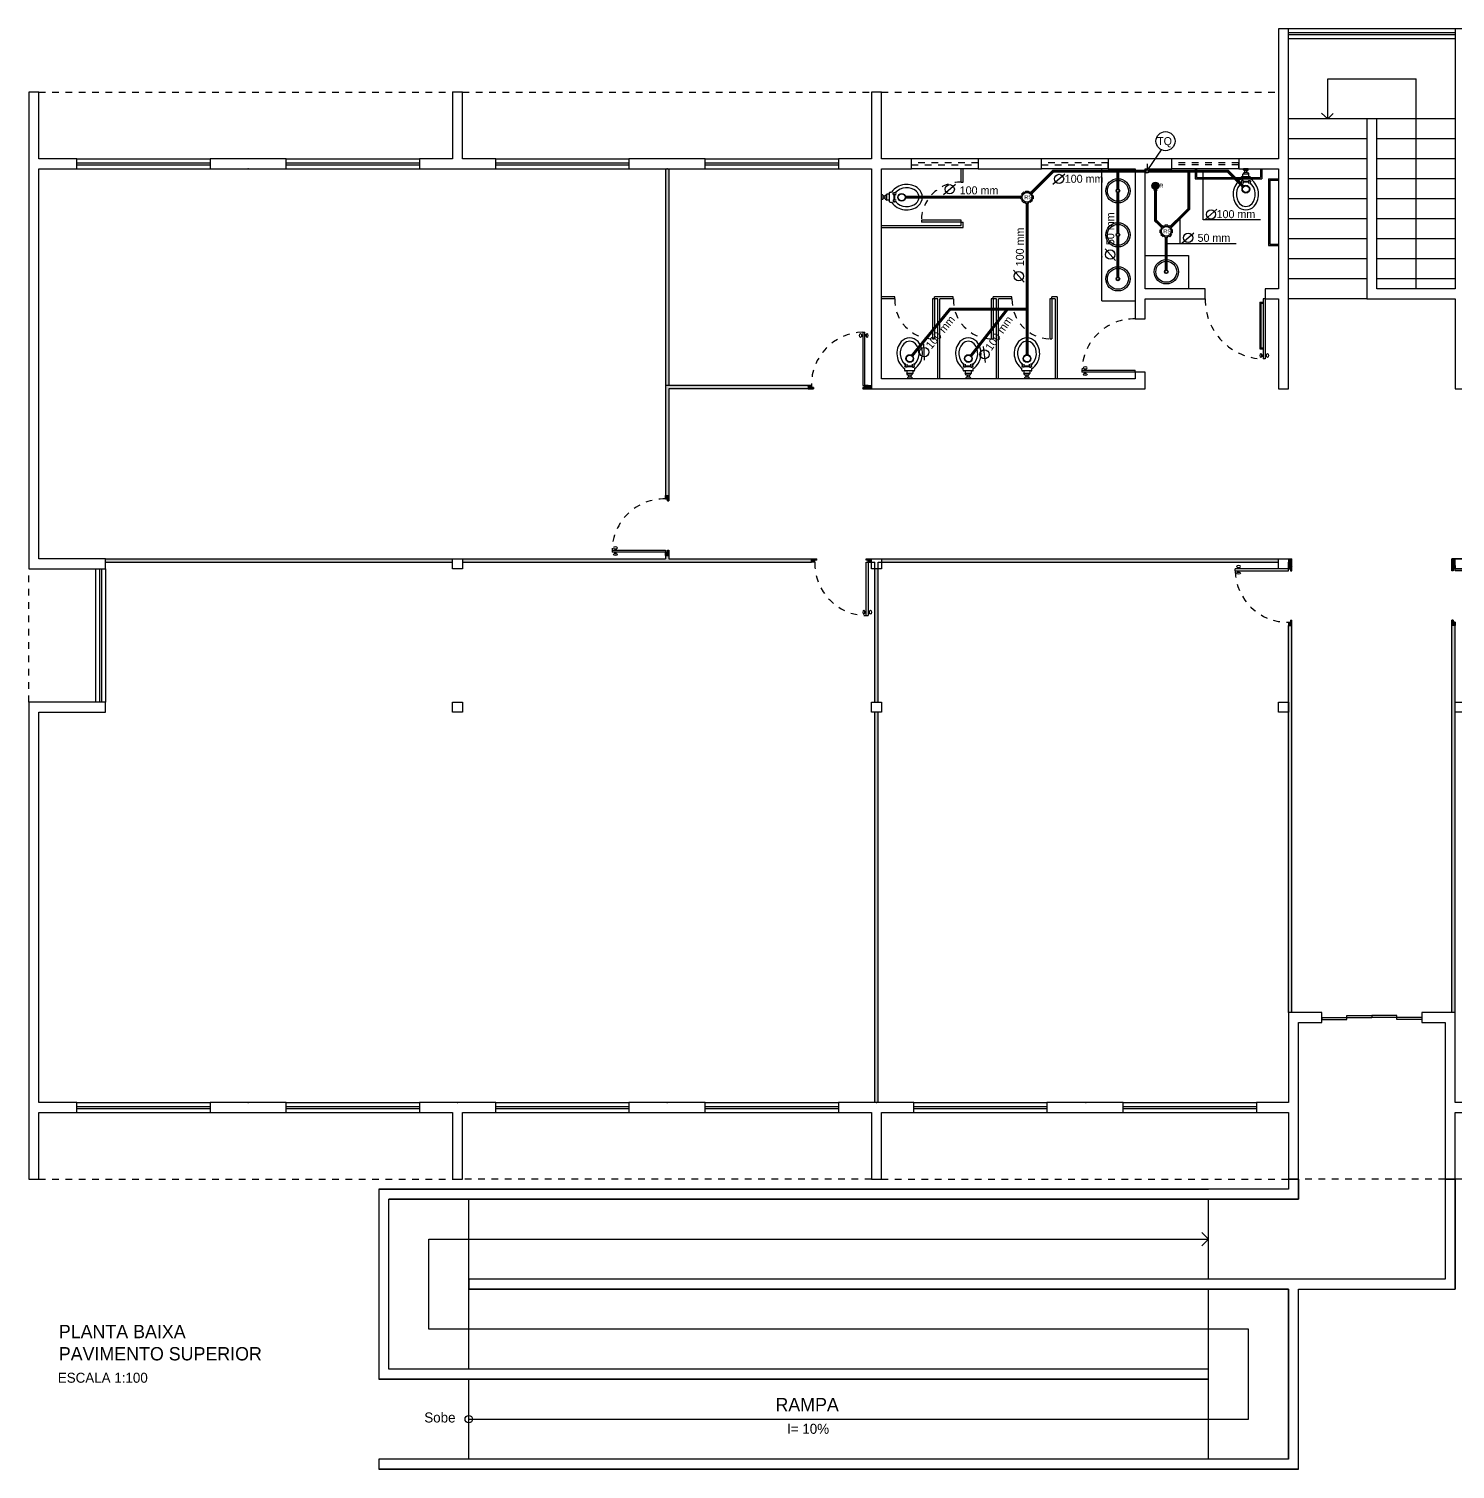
# Model space of a CAD drawing. Header units: millimetres. Extents: x 865.6 to 932.6, y 407.2 to 470.5.
# Drawn here: x 865.61 to 887.01, y 407.2 to 428.8 of the extents above; entities that cross this region are included whole.
import ezdxf

# ---------------------------------------------------------------- set-up
doc = ezdxf.new("R2010")
doc.units = ezdxf.units.MM
doc.linetypes.add('ACAD_ISO03W100', pattern=[30, 12, -18])
doc.layers.get('0').update_dxf_attribs({"color": 5})
for name, color, linetype in [('can01', 1, 'Continuous'), ('can02', 2, 'Continuous'), ('can03', 3, 'Continuous'), ('COTAS-TEXTOS', 1, 'Continuous'), ('ESQUADRIAS', 2, 'Continuous'), ('Fios', 10, 'Continuous'), ('Janela', 2, 'Continuous'), ('Layer1', 204, 'Continuous'), ('pena 01', 1, 'Continuous'), ('pena01', 1, 'Continuous'), ('pena02', 2, 'Continuous'), ('pena03', 3, 'Continuous'), ('pena04', 4, 'Continuous'), ('texto hidro', 1, 'Continuous'), ('TIGRECAD', 1, 'Continuous')]:
    doc.layers.add(name, color=color, linetype=linetype)
doc.styles.get("Standard").update_dxf_attribs({"font": 'ERASLGHT.TTF'})

msp = doc.modelspace()

# ---------------------------------------------------------------- hatches: boundary and pattern name
at = {"layer": 'Layer1'}
for points in [[(877.306, 423.449), (875.165, 423.449), (875.165, 421.799), (875.215, 421.799), (875.215, 423.399), (877.306, 423.399)], [(878.256, 423.449), (878.206, 423.449), (878.206, 423.399), (878.256, 423.399)]]:
    msp.add_hatch(color=254, dxfattribs=at).paths.add_polyline_path(points)
at = {"layer": 'pena02'}
h = msp.add_hatch(dxfattribs=at)
h.set_pattern_fill('LINE', color=0, scale=0.004, angle=45, style=0)
h.set_pattern_definition([(225, (2896.205151, 2364.697597), (0.00898025612, -0.00898025612), [])])
h.paths.add_polyline_path([(877.306, 423.449), (877.306, 423.399), (877.386, 423.399), (877.386, 423.419), (877.356, 423.419), (877.356, 423.449)])
h = msp.add_hatch(dxfattribs=at)
h.set_pattern_fill('LINE', color=0, scale=0.004, angle=45, style=0)
h.set_pattern_definition([(225, (2896.005151, 2364.697597), (0.00898025612, -0.00898025612), [])])
h.paths.add_polyline_path([(878.206, 423.449), (878.206, 423.399), (878.126, 423.399), (878.126, 423.419), (878.156, 423.419), (878.156, 423.449)])
h = msp.add_hatch(dxfattribs=at)
h.set_pattern_fill('LINE', color=0, scale=0.004, angle=135, style=0)
h.set_pattern_definition([(45, (-1066.084484, -1597.100371), (0.00898025612, -0.00898025612), [])])
h.paths.add_polyline_path([(875.165, 421.799), (875.215, 421.799), (875.215, 421.719), (875.195, 421.719), (875.195, 421.749), (875.165, 421.749)])
for points in [[(871.973, 420.799), (871.973, 420.849), (866.765, 420.849), (866.765, 420.799)], [(877.356, 420.799), (877.356, 420.849), (875.215, 420.849), (875.215, 420.899), (875.165, 420.899), (875.165, 420.849), (872.123, 420.849), (872.123, 420.799)], [(884.365, 420.799), (884.365, 420.849), (878.406, 420.849), (878.406, 420.799)], [(884.565, 420.749), (884.565, 420.849), (884.515, 420.849), (884.515, 420.749)], [(887.015, 420.749), (887.015, 420.849), (886.965, 420.849), (886.965, 420.749)], [(878.356, 418.699), (878.356, 420.699), (878.306, 420.699), (878.306, 418.699)], [(884.565, 414.049), (884.565, 419.849), (884.515, 419.849), (884.515, 414.049)], [(887.015, 414.049), (887.015, 419.849), (886.965, 419.849), (886.965, 414.049)], [(878.356, 412.699), (878.356, 418.549), (878.306, 418.549), (878.306, 412.699)]]:
    msp.add_hatch(color=0, dxfattribs=at).paths.add_polyline_path(points)
h = msp.add_hatch(dxfattribs=at)
h.set_pattern_fill('LINE', color=0, scale=0.004, angle=135, style=0)
h.set_pattern_definition([(45, (-1066.084484, -1596.900371), (0.00898025612, -0.00898025612), [])])
h.paths.add_polyline_path([(875.165, 420.899), (875.215, 420.899), (875.215, 420.979), (875.195, 420.979), (875.195, 420.949), (875.165, 420.949)])
h = msp.add_hatch(dxfattribs=at)
h.set_pattern_fill('LINE', color=0, scale=0.004, angle=45, style=0)
h.set_pattern_definition([(135, (2896.255151, -1520.450398), (0.00898025612, 0.00898025612), [])])
h.paths.add_polyline_path([(877.356, 420.799), (877.356, 420.849), (877.436, 420.849), (877.436, 420.829), (877.406, 420.829), (877.406, 420.799)])
h = msp.add_hatch(dxfattribs=at)
h.set_pattern_fill('LINE', color=0, scale=0.004, angle=45, style=0)
h.set_pattern_definition([(135, (2896.055151, -1520.450398), (0.00898025612, 0.00898025612), [])])
h.paths.add_polyline_path([(878.256, 420.799), (878.256, 420.849), (878.176, 420.849), (878.176, 420.829), (878.206, 420.829), (878.206, 420.799)])
h = msp.add_hatch(dxfattribs=at)
h.set_pattern_fill('LINE', color=0, scale=0.004, angle=135, style=0)
h.set_pattern_definition([(315, (-1056.734484, 2438.54757), (0.00898025612, 0.00898025612), [])])
h.paths.add_polyline_path([(884.515, 420.749), (884.565, 420.749), (884.565, 420.669), (884.545, 420.669), (884.545, 420.699), (884.515, 420.699)])
h = msp.add_hatch(dxfattribs=at)
h.set_pattern_fill('LINE', color=0, scale=0.004, angle=135, style=0)
h.set_pattern_definition([(225, (2828.263511, 2438.54757), (-0.00898025612, 0.00898025612), [])])
h.paths.add_polyline_path([(887.015, 420.749), (886.965, 420.749), (886.965, 420.669), (886.985, 420.669), (886.985, 420.699), (887.015, 420.699)])
h = msp.add_hatch(dxfattribs=at)
h.set_pattern_fill('LINE', color=0, scale=0.004, angle=135, style=0)
h.set_pattern_definition([(315, (-1056.734484, 2438.74757), (0.00898025612, 0.00898025612), [])])
h.paths.add_polyline_path([(884.515, 419.849), (884.565, 419.849), (884.565, 419.929), (884.545, 419.929), (884.545, 419.899), (884.515, 419.899)])
h = msp.add_hatch(dxfattribs=at)
h.set_pattern_fill('LINE', color=0, scale=0.004, angle=135, style=0)
h.set_pattern_definition([(225, (2828.263511, 2438.74757), (-0.00898025612, 0.00898025612), [])])
h.paths.add_polyline_path([(887.015, 419.849), (886.965, 419.849), (886.965, 419.929), (886.985, 419.929), (886.985, 419.899), (887.015, 419.899)])
at = {"layer": 'pena04'}
msp.add_hatch(color=0, dxfattribs=at).paths.add_polyline_path([(875.215, 423.449), (875.215, 426.699), (875.165, 426.699), (875.165, 423.449)])
at = {"layer": 'TIGRECAD'}
h = msp.add_hatch(dxfattribs=at)
h.set_pattern_fill('NET3', color=256, scale=0.004, angle=-90, style=0)
h.set_pattern_definition([(270, (1050.020745, 709.506496), (-0.0127, -2e-18), []), (210, (1050.020745, 709.506496), (-0.00635, 0.01099852263), []), (150, (1050.020745, 709.506496), (0.00635, 0.01099852263), [])])
h.paths.add_polyline_path([(882.563, 426.445, 1), (882.474, 426.445, 1)])

# ---------------------------------------------------------------- linework, layer by layer
at = {"color": 0}
msp.add_point((881.715, 425.379), dxfattribs=at)
at = {"layer": 'can01'}
for p, q in [((882.603, 426.986), (882.399, 426.683)), ((882.399, 426.683), (882.399, 426.776)), ((883.231, 425.935), (883.231, 426.665)), ((882.886, 425.576), (882.886, 425.965)), ((883.727, 425.576), (882.688, 425.576))]:
    msp.add_line(p, q, dxfattribs=at)
at = {"layer": 'can01', "const_width": 0.044}
msp.add_lwpolyline([(882.616, 425.828), (882.518, 425.925), (882.518, 426.377)], dxfattribs=at)
at = {"layer": 'can01'}
for centre, radius in [((882.668, 427.114), 0.143), ((882.391, 426.665), 0.0289), ((882.391, 426.665), 0.02)]:
    msp.add_circle(centre, radius, dxfattribs=at)
at = {"layer": 'can02', "color": 0}
for p, q in [((879.856, 426.849), (878.856, 426.849)), ((881.81, 426.849), (880.81, 426.849)), ((883.766, 426.849), (882.763, 426.849)), ((879.856, 426.699), (878.856, 426.699)), ((881.81, 426.699), (880.81, 426.699)), ((883.766, 426.699), (882.763, 426.699)), ((871.615, 410.649), (883.315, 410.649)), ((871.615, 409.299), (871.615, 410.649)), ((883.315, 410.649), (883.215, 410.749)), ((883.315, 410.649), (883.215, 410.549)), ((883.915, 409.299), (871.615, 409.299)), ((883.915, 407.949), (883.915, 409.299)), ((872.215, 407.949), (883.915, 407.949))]:
    msp.add_line(p, q, dxfattribs=at)
for points in [[(884.515, 428.799), (884.365, 428.799), (884.365, 426.849), (883.766, 426.849), (883.766, 426.699), (884.365, 426.699), (884.365, 424.899), (884.165, 424.899), (884.165, 424.749), (884.365, 424.749), (884.365, 423.399), (884.515, 423.399)], [(887.763, 426.849), (887.165, 426.849), (887.165, 428.799), (887.015, 428.799), (887.015, 424.899), (885.84, 424.899), (885.84, 427.449), (885.69, 427.449), (885.69, 424.749), (887.015, 424.749), (887.015, 423.399), (887.165, 423.399), (887.165, 424.749), (887.365, 424.749), (887.365, 424.899), (887.165, 424.899), (887.165, 426.699), (887.763, 426.699)], [(866.765, 420.699), (866.765, 420.849), (865.765, 420.849), (865.765, 426.699), (866.335, 426.699), (866.335, 426.849), (865.765, 426.849), (865.765, 427.849), (865.615, 427.849), (865.615, 420.699)], [(872.619, 426.699), (872.619, 426.849), (872.123, 426.849), (872.123, 427.849), (871.973, 427.849), (871.973, 426.849), (871.477, 426.849), (871.477, 426.699)], [(878.856, 426.849), (878.406, 426.849), (878.406, 427.849), (878.256, 427.849), (878.256, 426.849), (877.76, 426.849), (877.76, 426.699), (878.256, 426.699), (878.256, 423.399), (882.365, 423.399), (882.365, 423.649), (882.215, 423.649), (882.215, 423.549), (878.406, 423.549), (878.406, 426.699), (878.856, 426.699)], [(869.477, 426.699), (869.477, 426.849), (868.335, 426.849), (868.335, 426.699)], [(875.76, 426.699), (875.76, 426.849), (874.619, 426.849), (874.619, 426.699)], [(880.81, 426.849), (879.856, 426.849), (879.856, 426.699), (880.81, 426.699)], [(882.763, 426.849), (881.81, 426.849), (881.81, 426.699), (882.215, 426.699), (882.215, 424.449), (882.365, 424.449), (882.365, 424.749), (883.265, 424.749), (883.265, 424.899), (882.365, 424.899), (882.365, 426.699), (882.763, 426.699)], [(865.765, 411.549), (865.765, 412.549), (866.335, 412.549), (866.335, 412.699), (865.765, 412.699), (865.765, 418.549), (866.765, 418.549), (866.765, 418.699), (865.615, 418.699), (865.615, 411.549)], [(884.665, 411.549), (884.665, 413.899), (885.015, 413.899), (885.015, 414.049), (884.515, 414.049), (884.515, 412.699), (884.031, 412.699), (884.031, 412.549), (884.515, 412.549), (884.515, 411.549)], [(887.498, 412.549), (887.498, 412.699), (887.015, 412.699), (887.015, 414.049), (886.515, 414.049), (886.515, 413.899), (886.865, 413.899), (886.865, 411.549), (887.015, 411.549), (887.015, 412.549)], [(869.477, 412.549), (869.477, 412.699), (868.335, 412.699), (868.335, 412.549)], [(872.123, 411.549), (872.123, 412.549), (872.619, 412.549), (872.619, 412.699), (871.477, 412.699), (871.477, 412.549), (871.973, 412.549), (871.973, 411.549)], [(875.76, 412.549), (875.76, 412.699), (874.619, 412.699), (874.619, 412.549)], [(878.406, 411.549), (878.406, 412.549), (878.89, 412.549), (878.89, 412.699), (877.76, 412.699), (877.76, 412.549), (878.256, 412.549), (878.256, 411.549)], [(882.031, 412.549), (882.031, 412.699), (880.89, 412.699), (880.89, 412.549)], [(883.315, 408.699), (871.015, 408.699), (871.015, 411.249), (884.665, 411.249), (884.665, 411.549), (884.515, 411.549), (884.515, 411.399), (883.315, 411.399), (870.865, 411.399), (870.865, 408.549), (883.315, 408.549)], [(884.665, 409.899), (887.015, 409.899), (887.015, 411.549), (886.865, 411.549), (886.865, 410.049), (872.215, 410.049), (872.215, 409.899), (884.515, 409.899), (884.515, 407.349), (870.865, 407.349), (870.865, 407.199), (884.665, 407.199)]]:
    msp.add_lwpolyline(points, close=True, dxfattribs=at)
msp.add_circle((872.215, 407.949), 0.0562, dxfattribs=at)
at = {"layer": 'can03', "color": 0, "ltscale": 0.2}
for p, q in [((884.665, 411.549), (884.665, 411.249)), ((886.865, 411.549), (886.865, 410.049)), ((887.015, 411.549), (887.015, 409.899)), ((870.865, 411.399), (870.865, 408.549)), ((870.865, 411.399), (883.315, 411.399)), ((884.665, 411.249), (871.015, 411.249)), ((871.015, 408.699), (871.015, 411.249)), ((886.865, 410.049), (872.215, 410.049)), ((872.215, 409.899), (872.215, 410.049)), ((884.515, 409.899), (872.215, 409.899)), ((884.515, 407.349), (884.515, 409.899)), ((884.665, 409.899), (887.015, 409.899)), ((884.665, 407.199), (884.665, 409.899)), ((883.315, 408.699), (871.015, 408.699)), ((883.315, 408.549), (883.315, 408.699)), ((883.315, 408.549), (870.865, 408.549)), ((870.865, 407.349), (870.865, 407.199)), ((884.515, 407.349), (870.865, 407.349)), ((884.665, 407.199), (870.865, 407.199))]:
    msp.add_line(p, q, dxfattribs=at)
at = {"layer": 'ESQUADRIAS', "color": 0}
for p, q in [((879.605, 426.499), (879.605, 426.699)), ((879.605, 426.499), (879.635, 426.499)), ((878.405, 425.849), (879.605, 425.849)), ((878.405, 425.819), (879.635, 425.819)), ((879.605, 425.899), (879.605, 425.929)), ((879.605, 425.899), (879.635, 425.899)), ((879.605, 425.849), (879.605, 425.899)), ((879.635, 425.819), (879.635, 425.899)), ((878.605, 424.779), (878.405, 424.779)), ((878.605, 424.749), (878.405, 424.749)), ((878.605, 424.749), (878.605, 424.779)), ((879.205, 424.749), (879.175, 424.749)), ((879.205, 424.749), (879.205, 424.779)), ((879.485, 424.779), (879.205, 424.779)), ((879.255, 424.749), (879.205, 424.749)), ((879.255, 423.549), (879.255, 424.749)), ((879.285, 423.549), (879.285, 424.749)), ((879.485, 424.749), (879.285, 424.749)), ((879.485, 424.749), (879.485, 424.779)), ((880.085, 424.749), (880.055, 424.749)), ((880.365, 424.779), (880.085, 424.779)), ((880.085, 424.749), (880.085, 424.779)), ((880.135, 424.749), (880.085, 424.749)), ((880.135, 423.549), (880.135, 424.749)), ((880.165, 423.549), (880.165, 424.749)), ((880.365, 424.749), (880.165, 424.749)), ((880.365, 424.749), (880.365, 424.779)), ((880.965, 424.749), (880.935, 424.749)), ((881.045, 424.779), (880.965, 424.779)), ((880.965, 424.749), (880.965, 424.779)), ((881.015, 424.749), (880.965, 424.749))]:
    msp.add_line(p, q, dxfattribs=at)
at = {"layer": 'Fios', "color": 0}
for p, q in [((881.715, 424.719), (881.715, 426.699)), ((883.848, 426.644), (883.829, 426.619)), ((883.829, 426.579), (883.829, 426.619)), ((883.919, 426.619), (883.829, 426.619)), ((883.909, 426.699), (883.839, 426.699)), ((883.839, 426.684), (883.839, 426.699)), ((883.909, 426.699), (883.839, 426.699)), ((883.899, 426.644), (883.848, 426.644)), ((883.899, 426.674), (883.849, 426.674)), ((883.858, 426.644), (883.858, 426.674)), ((883.889, 426.644), (883.889, 426.674)), ((883.899, 426.644), (883.919, 426.619)), ((883.909, 426.684), (883.909, 426.699)), ((883.919, 426.579), (883.919, 426.619)), ((883.799, 426.549), (883.799, 426.544)), ((883.809, 426.513), (883.803, 426.513)), ((883.803, 426.513), (883.803, 426.503)), ((883.809, 426.503), (883.803, 426.503)), ((883.809, 426.522), (883.809, 426.469)), ((883.834, 426.522), (883.809, 426.522)), ((883.937, 426.579), (883.81, 426.579)), ((883.834, 426.522), (883.834, 426.478)), ((883.834, 426.513), (883.914, 426.513)), ((883.834, 426.503), (883.914, 426.503)), ((883.914, 426.522), (883.914, 426.478)), ((883.914, 426.522), (883.939, 426.522)), ((883.939, 426.522), (883.939, 426.469)), ((883.939, 426.513), (883.945, 426.513)), ((883.939, 426.503), (883.945, 426.503)), ((883.945, 426.513), (883.945, 426.503)), ((883.949, 426.549), (883.949, 426.544)), ((878.42, 426.309), (878.405, 426.309)), ((878.405, 426.239), (878.405, 426.309)), ((878.42, 426.239), (878.405, 426.239)), ((878.43, 426.249), (878.43, 426.299)), ((878.46, 426.289), (878.43, 426.289)), ((878.46, 426.258), (878.43, 426.258)), ((878.46, 426.299), (878.485, 426.319)), ((878.46, 426.248), (878.46, 426.299)), ((878.46, 426.248), (878.485, 426.229)), ((878.485, 426.229), (878.485, 426.319)), ((878.525, 426.319), (878.485, 426.319)), ((878.525, 426.229), (878.485, 426.229)), ((878.525, 426.21), (878.525, 426.337)), ((878.536, 426.349), (878.559, 426.349)), ((878.536, 426.199), (878.559, 426.199)), ((878.581, 426.313), (878.581, 426.338)), ((878.581, 426.338), (878.634, 426.338)), ((878.581, 426.313), (878.625, 426.313)), ((878.581, 426.233), (878.581, 426.208)), ((878.581, 426.233), (878.625, 426.233)), ((878.581, 426.208), (878.634, 426.208)), ((878.59, 426.344), (878.6, 426.344)), ((878.59, 426.338), (878.59, 426.344)), ((878.59, 426.313), (878.59, 426.233)), ((878.59, 426.208), (878.59, 426.202)), ((878.59, 426.202), (878.6, 426.202)), ((878.6, 426.338), (878.6, 426.344)), ((878.6, 426.313), (878.6, 426.233)), ((878.6, 426.208), (878.6, 426.202)), ((882.365, 425.399), (883.015, 425.399)), ((883.015, 425.399), (883.015, 424.899)), ((881.715, 424.719), (882.215, 424.719)), ((878.755, 423.68), (878.755, 423.703)), ((878.765, 423.744), (878.759, 423.744)), ((878.759, 423.734), (878.759, 423.744)), ((878.765, 423.734), (878.759, 423.734)), ((878.765, 423.725), (878.765, 423.778)), ((878.79, 423.725), (878.765, 423.725)), ((878.893, 423.669), (878.766, 423.669)), ((878.785, 423.669), (878.785, 423.629)), ((878.875, 423.629), (878.785, 423.629)), ((878.804, 423.604), (878.785, 423.629)), ((878.79, 423.725), (878.79, 423.769)), ((878.79, 423.744), (878.87, 423.744)), ((878.79, 423.734), (878.87, 423.734)), ((878.855, 423.604), (878.804, 423.604)), ((878.814, 423.604), (878.814, 423.574)), ((878.845, 423.604), (878.845, 423.574)), ((878.855, 423.604), (878.875, 423.629)), ((878.87, 423.725), (878.87, 423.769)), ((878.87, 423.725), (878.895, 423.725)), ((878.875, 423.669), (878.875, 423.629)), ((878.895, 423.725), (878.895, 423.778)), ((878.895, 423.744), (878.901, 423.744)), ((878.895, 423.734), (878.901, 423.734)), ((878.901, 423.734), (878.901, 423.744)), ((878.905, 423.68), (878.905, 423.703)), ((879.635, 423.68), (879.635, 423.703)), ((879.639, 423.734), (879.639, 423.744)), ((879.645, 423.744), (879.639, 423.744)), ((879.645, 423.734), (879.639, 423.734)), ((879.645, 423.725), (879.645, 423.778)), ((879.67, 423.725), (879.645, 423.725)), ((879.773, 423.669), (879.646, 423.669)), ((879.665, 423.669), (879.665, 423.629)), ((879.755, 423.629), (879.665, 423.629)), ((879.684, 423.604), (879.665, 423.629)), ((879.67, 423.725), (879.67, 423.769)), ((879.67, 423.744), (879.75, 423.744)), ((879.67, 423.734), (879.75, 423.734)), ((879.735, 423.604), (879.684, 423.604)), ((879.694, 423.604), (879.694, 423.574)), ((879.725, 423.604), (879.725, 423.574)), ((879.735, 423.604), (879.755, 423.629)), ((879.75, 423.725), (879.75, 423.769)), ((879.75, 423.725), (879.775, 423.725)), ((879.755, 423.669), (879.755, 423.629)), ((879.775, 423.725), (879.775, 423.778)), ((879.775, 423.744), (879.781, 423.744)), ((879.775, 423.734), (879.781, 423.734)), ((879.781, 423.734), (879.781, 423.744)), ((879.785, 423.68), (879.785, 423.703)), ((880.515, 423.68), (880.515, 423.703)), ((880.525, 423.744), (880.519, 423.744)), ((880.519, 423.734), (880.519, 423.744)), ((880.525, 423.734), (880.519, 423.734)), ((880.525, 423.725), (880.525, 423.778)), ((880.55, 423.725), (880.525, 423.725)), ((880.653, 423.669), (880.526, 423.669)), ((880.545, 423.669), (880.545, 423.629)), ((880.564, 423.604), (880.545, 423.629)), ((880.635, 423.629), (880.545, 423.629)), ((880.55, 423.725), (880.55, 423.769)), ((880.55, 423.744), (880.63, 423.744)), ((880.55, 423.734), (880.63, 423.734)), ((880.615, 423.604), (880.564, 423.604)), ((880.574, 423.604), (880.574, 423.574)), ((880.605, 423.604), (880.605, 423.574)), ((880.615, 423.604), (880.635, 423.629)), ((880.63, 423.725), (880.63, 423.769)), ((880.63, 423.725), (880.655, 423.725)), ((880.635, 423.669), (880.635, 423.629)), ((880.655, 423.725), (880.655, 423.778)), ((880.655, 423.744), (880.661, 423.744)), ((880.655, 423.734), (880.661, 423.734)), ((880.661, 423.734), (880.661, 423.744)), ((880.665, 423.68), (880.665, 423.703)), ((878.795, 423.564), (878.795, 423.549)), ((878.865, 423.549), (878.795, 423.549)), ((878.855, 423.574), (878.805, 423.574)), ((878.865, 423.564), (878.865, 423.549)), ((879.675, 423.564), (879.675, 423.549)), ((879.745, 423.549), (879.675, 423.549)), ((879.735, 423.574), (879.685, 423.574)), ((879.745, 423.564), (879.745, 423.549)), ((880.555, 423.564), (880.555, 423.549)), ((880.625, 423.549), (880.555, 423.549)), ((880.615, 423.574), (880.565, 423.574)), ((880.625, 423.564), (880.625, 423.549))]:
    msp.add_line(p, q, dxfattribs=at)
for centre, radius in [((881.954, 426.369), 0.182), ((881.954, 426.369), 0.157), ((881.954, 425.709), 0.182), ((881.954, 425.709), 0.157), ((882.68, 425.155), 0.182), ((882.68, 425.155), 0.157), ((881.954, 425.049), 0.182), ((881.954, 425.049), 0.157)]:
    msp.add_circle(centre, radius, dxfattribs=at)
for centre, radius, start, end in [((883.849, 426.684), 0.01, 180, 270), ((883.899, 426.684), 0.01, 270, 360), ((878.785, 426.187), 0.278, 49.9748, 144.383), ((878.785, 426.187), 0.228, 49.9748, 138.2569), ((878.85, 426.274), 0.169, 311.9961, 48.0039), ((883.96, 426.318), 0.278, 125.617, 220.0252), ((883.96, 426.318), 0.228, 131.7431, 220.0252), ((883.81, 426.567), 0.0113, 90, 180), ((883.937, 426.567), 0.0113, 360, 90), ((883.787, 426.318), 0.228, 319.9748, 48.04), ((883.787, 426.318), 0.278, 319.9748, 54.383), ((878.42, 426.299), 0.01, 0, 90), ((878.42, 426.249), 0.01, 270, 0), ((878.536, 426.337), 0.0113, 90, 180), ((878.536, 426.21), 0.0113, 180, 270), ((878.785, 426.36), 0.278, 215.617, 310.0252), ((878.785, 426.36), 0.228, 221.96, 310.0252), ((878.85, 426.274), 0.119, 311.9961, 48.0039), ((883.874, 426.253), 0.119, 221.9961, 318.0039), ((883.874, 426.253), 0.169, 221.9961, 318.0039), ((878.916, 423.929), 0.278, 139.9748, 234.383), ((878.916, 423.929), 0.228, 139.9748, 228.2569), ((878.83, 423.994), 0.169, 41.9961, 138.0039), ((878.83, 423.994), 0.119, 41.9961, 138.0039), ((878.743, 423.929), 0.228, 311.96, 40.0252), ((878.743, 423.929), 0.278, 305.617, 40.0252), ((879.796, 423.929), 0.278, 139.9748, 234.383), ((879.796, 423.929), 0.228, 139.9748, 228.2569), ((879.71, 423.994), 0.169, 41.9961, 138.0039), ((879.71, 423.994), 0.119, 41.9961, 138.0039), ((879.623, 423.929), 0.228, 311.96, 40.0252), ((879.623, 423.929), 0.278, 305.617, 40.0252), ((880.676, 423.929), 0.278, 139.9748, 234.383), ((880.676, 423.929), 0.228, 139.9748, 228.2569), ((880.59, 423.994), 0.169, 41.9961, 138.0039), ((880.59, 423.994), 0.119, 41.9961, 138.0039), ((880.503, 423.929), 0.228, 311.96, 40.0252), ((880.503, 423.929), 0.278, 305.617, 40.0252), ((878.766, 423.68), 0.0113, 180, 270), ((878.893, 423.68), 0.0113, 270, 0), ((879.646, 423.68), 0.0113, 180, 270), ((879.773, 423.68), 0.0113, 270, 0), ((880.526, 423.68), 0.0113, 180, 270), ((880.653, 423.68), 0.0113, 270, 0), ((878.805, 423.564), 0.01, 90, 180), ((878.855, 423.564), 0.01, 0, 90), ((879.685, 423.564), 0.01, 90, 180), ((879.735, 423.564), 0.01, 0, 90), ((880.565, 423.564), 0.01, 90, 180), ((880.615, 423.564), 0.01, 0, 90)]:
    msp.add_arc(centre, radius, start, end, dxfattribs=at)
at = {"layer": 'Janela', "color": 0}
for p, q in [((883.115, 426.699), (883.115, 426.549)), ((883.135, 426.699), (883.135, 426.569)), ((884.095, 426.699), (884.095, 426.569)), ((884.115, 426.699), (884.115, 426.549)), ((883.115, 426.549), (884.115, 426.549)), ((883.135, 426.569), (884.095, 426.569)), ((884.215, 426.549), (884.215, 425.549)), ((884.215, 426.549), (884.365, 426.549)), ((884.235, 426.529), (884.235, 425.569)), ((884.235, 426.529), (884.365, 426.529)), ((879.005, 425.929), (879.005, 425.899)), ((879.605, 425.929), (879.005, 425.929)), ((879.605, 425.899), (879.005, 425.899)), ((884.215, 425.549), (884.365, 425.549)), ((884.235, 425.569), (884.365, 425.569)), ((879.175, 424.749), (879.175, 424.149)), ((879.205, 424.749), (879.205, 424.149)), ((880.055, 424.749), (880.055, 424.149)), ((880.085, 424.749), (880.085, 424.149)), ((880.935, 424.749), (880.935, 424.149)), ((880.965, 424.749), (880.965, 424.149)), ((884.085, 424.699), (884.085, 423.999)), ((884.085, 424.699), (884.135, 424.699)), ((884.1, 424.684), (884.1, 424.014)), ((884.1, 424.684), (884.135, 424.684)), ((884.135, 424.749), (884.135, 423.849)), ((884.165, 424.749), (884.135, 424.749)), ((884.165, 424.749), (884.165, 423.849)), ((879.175, 424.149), (879.205, 424.149)), ((880.055, 424.149), (880.085, 424.149)), ((880.935, 424.149), (880.965, 424.149)), ((884.1, 424.014), (884.135, 424.014)), ((884.085, 423.999), (884.135, 423.999)), ((884.165, 423.849), (884.135, 423.849)), ((885.015, 413.974), (885.765, 413.974)), ((885.015, 413.944), (885.39, 413.944)), ((885.39, 413.944), (885.39, 414.004)), ((885.39, 414.004), (885.765, 414.004)), ((886.14, 414.004), (885.765, 414.004)), ((885.765, 414.004), (885.765, 413.974)), ((885.765, 414.004), (885.765, 413.974)), ((886.515, 413.974), (885.765, 413.974)), ((886.14, 413.944), (886.14, 414.004)), ((886.515, 413.944), (886.14, 413.944))]:
    msp.add_line(p, q, dxfattribs=at)
at = {"layer": 'Layer1', "color": 254}
for p, q in [((878.206, 423.449), (878.256, 423.449)), ((878.206, 423.399), (878.256, 423.399))]:
    msp.add_line(p, q, dxfattribs=at)
at = {"layer": 'pena 01', "color": 0, "linetype": 'ACAD_ISO03W100', "ltscale": 0.005}
for p, q in [((865.765, 427.849), (871.973, 427.849)), ((872.123, 427.849), (878.256, 427.849)), ((878.406, 427.849), (884.365, 427.849)), ((880.81, 426.699), (880.81, 426.849)), ((881.81, 426.699), (881.81, 426.849)), ((882.763, 426.699), (882.763, 426.849)), ((883.766, 426.699), (883.766, 426.849)), ((879.856, 426.789), (878.856, 426.789)), ((878.856, 426.759), (879.856, 426.759)), ((881.81, 426.789), (880.81, 426.789)), ((880.81, 426.759), (881.81, 426.759)), ((883.763, 426.789), (882.763, 426.789)), ((883.763, 426.759), (882.763, 426.759)), ((865.615, 418.699), (865.615, 420.699)), ((865.765, 411.549), (871.973, 411.549)), ((878.256, 411.549), (872.123, 411.549)), ((878.406, 411.549), (884.615, 411.549)), ((886.865, 411.549), (884.665, 411.549)), ((893.123, 411.549), (886.915, 411.549))]:
    msp.add_line(p, q, dxfattribs=at)
at = {"layer": 'pena 01', "color": 0, "ltscale": 0.005}
for p, q in [((872.215, 410.049), (872.215, 411.249)), ((883.315, 410.049), (883.315, 411.249)), ((872.215, 408.699), (872.215, 409.899)), ((883.315, 408.699), (883.315, 409.899)), ((872.215, 407.349), (872.215, 408.549)), ((883.315, 407.349), (883.315, 408.549))]:
    msp.add_line(p, q, dxfattribs=at)
at = {"layer": 'pena 01', "color": 0, "linetype": 'ACAD_ISO03W100', "ltscale": 0.005}
for centre, radius, start, end in [((879.59, 425.914), 0.585, 88.5312, 178.5312), ((879.19, 424.734), 0.585, 178.5312, 268.5312), ((880.07, 424.734), 0.585, 178.5312, 268.5312), ((880.95, 424.734), 0.585, 178.5312, 268.5312), ((884.15, 424.734), 0.885, 179.029, 269.029), ((882.2, 423.664), 0.785, 88.9053, 178.9053), ((878.141, 423.464), 0.785, 91.0947, 181.0947), ((875.15, 420.964), 0.785, 88.9053, 178.9053), ((878.191, 420.784), 0.785, 178.9053, 268.9053), ((884.5, 420.684), 0.785, 181.0947, 271.0947)]:
    msp.add_arc(centre, radius, start, end, dxfattribs=at)
at = {"layer": 'pena01', "color": 0}
for p, q in [((887.015, 428.799), (884.515, 428.799)), ((887.015, 428.649), (884.515, 428.649)), ((885.69, 427.449), (884.515, 427.449)), ((887.015, 427.449), (885.84, 427.449)), ((885.69, 427.149), (884.515, 427.149)), ((887.015, 427.149), (885.84, 427.149)), ((866.335, 426.849), (868.335, 426.849)), ((869.477, 426.849), (871.477, 426.849)), ((872.619, 426.849), (874.619, 426.849)), ((875.76, 426.849), (877.76, 426.849)), ((885.69, 426.849), (884.515, 426.849)), ((887.015, 426.849), (885.84, 426.849)), ((866.335, 426.699), (868.335, 426.699)), ((869.477, 426.699), (871.477, 426.699)), ((872.619, 426.699), (874.619, 426.699)), ((875.76, 426.699), (877.76, 426.699)), ((885.69, 426.549), (884.515, 426.549)), ((887.015, 426.549), (885.84, 426.549)), ((885.69, 426.249), (884.515, 426.249)), ((887.015, 426.249), (885.84, 426.249)), ((885.69, 425.949), (884.515, 425.949)), ((887.015, 425.949), (885.84, 425.949)), ((885.69, 425.649), (884.515, 425.649)), ((887.015, 425.649), (885.84, 425.649)), ((885.69, 425.349), (884.515, 425.349)), ((887.015, 425.349), (885.84, 425.349)), ((885.69, 425.049), (884.515, 425.049)), ((887.015, 425.049), (885.84, 425.049)), ((885.69, 424.749), (884.515, 424.749)), ((866.615, 420.699), (866.615, 418.699)), ((866.615, 420.699), (866.615, 418.699)), ((866.765, 420.699), (866.765, 418.699)), ((866.335, 412.699), (868.335, 412.699)), ((869.477, 412.699), (871.477, 412.699)), ((872.619, 412.699), (874.619, 412.699)), ((875.76, 412.699), (877.76, 412.699)), ((878.89, 412.699), (880.89, 412.699)), ((882.031, 412.699), (884.031, 412.699)), ((866.335, 412.549), (868.335, 412.549)), ((869.477, 412.549), (871.477, 412.549)), ((872.619, 412.549), (874.619, 412.549)), ((875.76, 412.549), (877.76, 412.549)), ((878.89, 412.549), (880.89, 412.549)), ((882.031, 412.549), (884.031, 412.549))]:
    msp.add_line(p, q, dxfattribs=at)
at = {"layer": 'pena02', "color": 0}
for p, q in [((887.015, 428.739), (884.515, 428.739)), ((887.015, 428.709), (884.515, 428.709)), ((885.102, 427.449), (885.102, 428.049)), ((885.102, 428.049), (886.427, 428.049)), ((886.427, 424.899), (886.427, 428.049)), ((885.011, 427.535), (885.102, 427.449)), ((885.183, 427.53), (885.102, 427.449)), ((866.335, 426.789), (868.335, 426.789)), ((866.335, 426.759), (868.335, 426.759)), ((869.477, 426.789), (871.477, 426.789)), ((869.477, 426.759), (871.477, 426.759)), ((872.619, 426.789), (874.619, 426.789)), ((872.619, 426.759), (874.619, 426.759)), ((875.165, 426.699), (875.165, 421.799)), ((875.215, 426.699), (875.215, 423.449)), ((875.76, 426.789), (877.76, 426.789)), ((875.76, 426.759), (877.76, 426.759)), ((879.635, 426.499), (879.635, 426.699)), ((881.015, 424.749), (881.015, 423.549)), ((881.045, 424.779), (881.045, 423.549)), ((878.126, 424.249), (878.126, 423.449)), ((878.126, 424.249), (878.156, 424.249)), ((878.156, 423.449), (878.156, 424.249)), ((878.105, 424.209), (878.126, 424.209)), ((878.105, 424.189), (878.126, 424.189)), ((878.177, 424.209), (878.156, 424.209)), ((878.177, 424.189), (878.156, 424.189)), ((884.114, 423.909), (884.135, 423.909)), ((884.114, 423.889), (884.135, 423.889)), ((884.185, 423.909), (884.165, 423.909)), ((884.185, 423.889), (884.165, 423.889)), ((881.415, 423.679), (882.215, 423.679)), ((881.415, 423.679), (881.415, 423.649)), ((882.215, 423.649), (881.415, 423.649)), ((881.455, 423.699), (881.455, 423.679)), ((881.455, 423.628), (881.455, 423.649)), ((881.475, 423.699), (881.475, 423.679)), ((881.475, 423.628), (881.475, 423.649)), ((882.215, 423.649), (882.215, 423.679)), ((877.306, 423.449), (875.165, 423.449)), ((875.215, 423.399), (875.215, 421.799)), ((877.306, 423.399), (875.215, 423.399)), ((877.356, 423.449), (877.306, 423.449)), ((877.306, 423.449), (877.306, 423.399)), ((877.306, 423.399), (877.386, 423.399)), ((877.356, 423.449), (877.356, 423.419)), ((877.386, 423.419), (877.356, 423.419)), ((877.386, 423.419), (877.386, 423.399)), ((878.126, 423.449), (878.206, 423.449)), ((878.126, 423.449), (878.156, 423.449)), ((878.156, 423.419), (878.126, 423.419)), ((878.126, 423.419), (878.126, 423.399)), ((878.126, 423.399), (878.206, 423.399)), ((878.206, 423.449), (878.156, 423.449)), ((878.156, 423.449), (878.156, 423.419)), ((878.156, 423.449), (878.156, 423.399)), ((878.206, 423.449), (878.206, 423.399)), ((875.165, 421.799), (875.215, 421.799)), ((875.165, 421.749), (875.165, 421.799)), ((875.165, 421.749), (875.195, 421.749)), ((875.195, 421.719), (875.195, 421.749)), ((875.195, 421.719), (875.215, 421.719)), ((875.215, 421.799), (875.215, 421.719)), ((874.405, 420.999), (874.405, 420.979)), ((874.425, 420.999), (874.425, 420.979)), ((866.765, 420.849), (871.973, 420.849)), ((866.765, 420.799), (871.973, 420.799)), ((872.123, 420.849), (875.165, 420.849)), ((872.123, 420.799), (877.356, 420.799)), ((874.365, 420.979), (874.365, 420.949)), ((874.365, 420.979), (875.165, 420.979)), ((875.165, 420.949), (874.365, 420.949)), ((874.405, 420.928), (874.405, 420.949)), ((874.425, 420.928), (874.425, 420.949)), ((875.165, 420.979), (875.165, 420.949)), ((875.165, 420.979), (875.165, 420.899)), ((875.165, 420.949), (875.215, 420.949)), ((875.165, 420.949), (875.195, 420.949)), ((875.165, 420.899), (875.165, 420.949)), ((875.165, 420.899), (875.165, 420.849)), ((875.165, 420.899), (875.215, 420.899)), ((875.195, 420.979), (875.215, 420.979)), ((875.195, 420.949), (875.195, 420.979)), ((875.215, 420.979), (875.215, 420.899)), ((875.215, 420.899), (875.215, 420.849)), ((875.215, 420.849), (877.356, 420.849)), ((877.356, 420.799), (877.356, 420.849)), ((877.356, 420.849), (877.436, 420.849)), ((877.406, 420.799), (877.356, 420.799)), ((877.436, 420.829), (877.406, 420.829)), ((877.406, 420.799), (877.406, 420.829)), ((877.436, 420.829), (877.436, 420.849)), ((878.176, 420.829), (878.176, 420.849)), ((878.176, 420.849), (878.256, 420.849)), ((878.206, 420.829), (878.176, 420.829)), ((878.176, 419.999), (878.176, 420.799)), ((878.176, 420.799), (878.206, 420.799)), ((878.176, 420.799), (878.256, 420.799)), ((878.206, 420.799), (878.206, 420.829)), ((878.206, 420.799), (878.206, 420.829)), ((878.206, 420.799), (878.206, 419.999)), ((878.256, 420.799), (878.206, 420.799)), ((878.256, 420.849), (884.565, 420.849)), ((878.256, 420.849), (878.306, 420.849)), ((878.256, 420.799), (878.256, 420.849)), ((878.256, 420.799), (878.306, 420.799)), ((878.306, 418.699), (878.306, 420.799)), ((878.356, 418.699), (878.356, 420.799)), ((878.356, 420.799), (884.365, 420.799)), ((884.515, 420.749), (884.515, 420.799)), ((884.565, 420.749), (884.565, 420.849)), ((893.273, 420.849), (886.965, 420.849)), ((886.965, 420.749), (886.965, 420.849)), ((887.015, 420.749), (887.015, 420.799)), ((866.675, 420.699), (866.675, 418.699)), ((866.705, 420.699), (866.705, 418.699)), ((883.715, 420.669), (883.715, 420.699)), ((884.515, 420.699), (883.715, 420.699)), ((883.715, 420.669), (884.515, 420.669)), ((883.755, 420.719), (883.755, 420.699)), ((883.755, 420.648), (883.755, 420.669)), ((883.775, 420.719), (883.775, 420.699)), ((883.775, 420.648), (883.775, 420.669)), ((884.515, 420.749), (884.515, 420.699)), ((884.515, 420.749), (884.565, 420.749)), ((884.515, 420.669), (884.515, 420.749)), ((884.515, 420.699), (884.565, 420.699)), ((884.515, 420.699), (884.545, 420.699)), ((884.515, 420.669), (884.515, 420.699)), ((884.545, 420.699), (884.545, 420.669)), ((884.545, 420.669), (884.565, 420.669)), ((884.565, 420.669), (884.565, 420.749)), ((886.965, 420.669), (886.965, 420.749)), ((887.015, 420.749), (886.965, 420.749)), ((887.015, 420.699), (886.965, 420.699)), ((886.985, 420.669), (886.965, 420.669)), ((886.985, 420.699), (886.985, 420.669)), ((887.015, 420.699), (886.985, 420.699)), ((887.015, 420.669), (887.015, 420.749)), ((887.015, 420.749), (887.015, 420.699)), ((887.015, 420.669), (887.015, 420.699)), ((887.015, 420.699), (887.815, 420.699)), ((887.815, 420.669), (887.015, 420.669)), ((878.155, 420.059), (878.176, 420.059)), ((878.155, 420.039), (878.176, 420.039)), ((878.176, 419.999), (878.206, 419.999)), ((878.227, 420.059), (878.206, 420.059)), ((878.227, 420.039), (878.206, 420.039)), ((884.545, 419.929), (884.565, 419.929)), ((884.545, 419.929), (884.545, 419.899)), ((884.565, 419.849), (884.565, 419.929)), ((886.965, 419.849), (886.965, 419.929)), ((886.985, 419.929), (886.965, 419.929)), ((886.985, 419.929), (886.985, 419.899)), ((884.515, 419.899), (884.545, 419.899)), ((884.515, 419.899), (884.515, 419.849)), ((884.515, 419.849), (884.565, 419.849)), ((884.515, 414.049), (884.515, 419.849)), ((884.565, 414.049), (884.565, 419.849)), ((886.965, 414.049), (886.965, 419.849)), ((887.015, 419.849), (886.965, 419.849)), ((887.015, 419.899), (886.985, 419.899)), ((887.015, 419.899), (887.015, 419.849)), ((887.015, 414.049), (887.015, 419.849)), ((878.306, 412.699), (878.306, 418.549)), ((878.356, 412.699), (878.356, 418.549)), ((885.015, 413.974), (885.015, 413.944)), ((886.515, 413.974), (886.515, 413.944)), ((866.335, 412.639), (868.335, 412.639)), ((866.335, 412.609), (868.335, 412.609)), ((869.477, 412.639), (871.477, 412.639)), ((869.477, 412.609), (871.477, 412.609)), ((872.619, 412.639), (874.619, 412.639)), ((872.619, 412.609), (874.619, 412.609)), ((875.76, 412.639), (877.76, 412.639)), ((875.76, 412.609), (877.76, 412.609)), ((878.89, 412.639), (880.89, 412.639)), ((878.89, 412.609), (880.89, 412.609)), ((882.031, 412.639), (884.031, 412.639)), ((882.031, 412.609), (884.031, 412.609))]:
    msp.add_line(p, q, dxfattribs=at)
for centre, major_axis in [((878.091, 424.199), (0, 0.03)), ((884.2, 423.899), (0, -0.03)), ((881.465, 423.614), (-0.03, 0)), ((874.415, 420.914), (-0.03, 0)), ((883.765, 420.634), (-0.03, 0)), ((878.241, 420.049), (0, -0.03))]:
    msp.add_ellipse(centre, major_axis=major_axis, ratio=0.5, dxfattribs=at)
at = {"layer": 'pena02', "color": 0, "extrusion": (0, 0, -1)}
for centre, major_axis in [((878.191, 424.199), (0, 0.03)), ((884.1, 423.899), (0, -0.03)), ((881.465, 423.714), (-0.03, 0)), ((874.415, 421.014), (-0.03, 0)), ((883.765, 420.734), (-0.03, 0)), ((878.141, 420.049), (0, -0.03))]:
    msp.add_ellipse(centre, major_axis=major_axis, ratio=0.5, dxfattribs=at)
at = {"layer": 'pena03', "color": 0}
for p in [(868.906, 426.699), (875.19, 426.699), (868.906, 412.699), (872.048, 412.699), (875.19, 412.699), (878.331, 412.699), (881.473, 412.699)]:
    msp.add_point(p, dxfattribs=at)
at = {"layer": 'pena04', "color": 0}
for points in [[(871.973, 420.699), (871.973, 420.849), (872.123, 420.849), (872.123, 420.699)], [(878.256, 420.699), (878.256, 420.849), (878.406, 420.849), (878.406, 420.699)], [(884.365, 420.699), (884.365, 420.849), (884.515, 420.849), (884.515, 420.699)], [(887.015, 420.699), (887.015, 420.849), (887.165, 420.849), (887.165, 420.699)], [(871.973, 418.549), (871.973, 418.699), (872.123, 418.699), (872.123, 418.549)], [(878.256, 418.549), (878.256, 418.699), (878.406, 418.699), (878.406, 418.549)], [(884.365, 418.549), (884.365, 418.699), (884.515, 418.699), (884.515, 418.549)], [(887.015, 418.549), (887.015, 418.699), (887.165, 418.699), (887.165, 418.549)]]:
    msp.add_lwpolyline(points, close=True, dxfattribs=at)
at = {"layer": 'TIGRECAD'}
for p, q in [((880.98, 426.468), (881.16, 426.625)), ((879.34, 426.312), (879.519, 426.469)), ((882.499, 426.377), (882.499, 426.395)), ((882.537, 426.377), (882.537, 426.395)), ((880.499, 426.25), (880.499, 426.295)), ((880.499, 426.295), (880.519, 426.295)), ((880.499, 426.25), (880.499, 426.295)), ((880.499, 426.295), (880.519, 426.295)), ((880.499, 426.25), (880.519, 426.25)), ((880.499, 426.25), (880.519, 426.25)), ((880.51, 426.321), (880.542, 426.353)), ((880.51, 426.321), (880.524, 426.307)), ((880.512, 426.221), (880.525, 426.235)), ((880.512, 426.221), (880.544, 426.19)), ((880.542, 426.353), (880.556, 426.339)), ((880.544, 426.19), (880.558, 426.204)), ((880.568, 426.364), (880.613, 426.364)), ((880.568, 426.364), (880.568, 426.344)), ((880.568, 426.364), (880.613, 426.364)), ((880.568, 426.364), (880.568, 426.344)), ((880.568, 426.181), (880.568, 426.2)), ((880.613, 426.181), (880.568, 426.181)), ((880.613, 426.364), (880.613, 426.344)), ((880.613, 426.364), (880.613, 426.344)), ((880.613, 426.181), (880.613, 426.2)), ((880.64, 426.353), (880.626, 426.339)), ((880.64, 426.192), (880.626, 426.206)), ((880.64, 426.353), (880.671, 426.321)), ((880.671, 426.223), (880.64, 426.192)), ((880.671, 426.223), (880.657, 426.236)), ((880.671, 426.321), (880.658, 426.307)), ((880.682, 426.295), (880.663, 426.295)), ((880.682, 426.25), (880.663, 426.25)), ((880.682, 426.295), (880.682, 426.25)), ((882.537, 426.377), (882.499, 426.377)), ((882.499, 426.377), (882.5, 426.374)), ((882.536, 426.374), (882.5, 426.374)), ((882.518, 426.377), (882.518, 426.037)), ((882.537, 426.377), (882.536, 426.374)), ((883.26, 425.935), (883.44, 426.092)), ((882.589, 425.741), (882.589, 425.786)), ((882.589, 425.786), (882.608, 425.786)), ((882.589, 425.741), (882.589, 425.786)), ((882.589, 425.786), (882.608, 425.786)), ((882.589, 425.741), (882.608, 425.741)), ((882.589, 425.741), (882.608, 425.741)), ((882.632, 425.844), (882.6, 425.812)), ((882.6, 425.812), (882.614, 425.798)), ((882.632, 425.844), (882.645, 425.83)), ((882.703, 425.855), (882.658, 425.855)), ((882.658, 425.855), (882.658, 425.835)), ((882.703, 425.855), (882.658, 425.855)), ((882.658, 425.855), (882.658, 425.835)), ((882.703, 425.855), (882.703, 425.835)), ((882.703, 425.855), (882.703, 425.835)), ((882.729, 425.844), (882.715, 425.83)), ((882.761, 425.812), (882.729, 425.844)), ((882.761, 425.812), (882.747, 425.798)), ((882.772, 425.786), (882.752, 425.786)), ((882.772, 425.786), (882.752, 425.786)), ((882.772, 425.741), (882.752, 425.741)), ((882.772, 425.741), (882.752, 425.741)), ((882.772, 425.741), (882.772, 425.786)), ((882.772, 425.741), (882.772, 425.786)), ((882.915, 425.584), (883.095, 425.741)), ((884.093, 425.935), (883.231, 425.935)), ((882.6, 425.714), (882.614, 425.728)), ((882.6, 425.714), (882.631, 425.683)), ((882.631, 425.683), (882.645, 425.697)), ((882.658, 425.672), (882.658, 425.691)), ((882.658, 425.672), (882.703, 425.672)), ((882.703, 425.672), (882.703, 425.691)), ((882.727, 425.681), (882.713, 425.695)), ((882.76, 425.712), (882.727, 425.681)), ((882.76, 425.712), (882.746, 425.726)), ((881.919, 425.322), (881.761, 425.501)), ((880.547, 424.997), (880.39, 425.177)), ((879.054, 423.829), (879.045, 424.068)), ((879.967, 423.796), (879.939, 424.033))]:
    msp.add_line(p, q, dxfattribs=at)
at = {"layer": 'TIGRECAD', "const_width": 0.044}
for points in [[(880.656, 426.337), (880.656, 426.337), (880.983, 426.665), (882.365, 426.665)], [(881.954, 426.391), (881.954, 426.661)], [(882.42, 426.665), (883.603, 426.665), (883.833, 426.434)], [(883.02, 426.34), (883.02, 426.665)], [(878.767, 426.272), (880.499, 426.272)], [(880.591, 423.911), (880.591, 426.181)], [(881.954, 425.731), (881.954, 426.346)], [(882.746, 425.827), (883.02, 426.097), (883.02, 426.34)], [(881.954, 425.071), (881.954, 425.686)], [(882.68, 425.178), (882.68, 425.672)], [(880.591, 424.594), (879.435, 424.594), (878.867, 423.898)], [(880.296, 424.594), (880.296, 424.594), (879.75, 423.896)]]:
    msp.add_lwpolyline(points, dxfattribs=at)
at = {"layer": 'TIGRECAD'}
for centre, radius in [((881.071, 426.547), 0.0695), ((879.431, 426.392), 0.0695), ((881.954, 426.369), 0.0274), ((881.954, 426.369), 0.0256), ((881.954, 426.369), 0.0228), ((881.954, 426.369), 0.0228), ((882.518, 426.445), 0.053), ((882.518, 426.445), 0.0505), ((882.518, 426.445), 0.0445), ((883.874, 426.394), 0.0577), ((883.874, 426.394), 0.0532), ((883.874, 426.394), 0.051), ((878.709, 426.272), 0.0577), ((878.709, 426.272), 0.0532), ((878.709, 426.272), 0.051), ((880.591, 426.272), 0.0755), ((880.591, 426.272), 0.0735), ((883.351, 426.015), 0.0695), ((882.68, 425.763), 0.0755), ((882.68, 425.763), 0.0735), ((881.954, 425.709), 0.0274), ((881.954, 425.709), 0.0256), ((881.954, 425.709), 0.0228), ((881.954, 425.709), 0.0228), ((883.007, 425.664), 0.0695), ((881.839, 425.413), 0.0695), ((880.467, 425.088), 0.0695), ((882.68, 425.155), 0.0274), ((882.68, 425.155), 0.0256), ((882.68, 425.155), 0.0228), ((882.68, 425.155), 0.0228), ((881.954, 425.049), 0.0274), ((881.954, 425.049), 0.0256), ((881.954, 425.049), 0.0228), ((881.954, 425.049), 0.0228), ((879.049, 423.951), 0.0695), ((878.831, 423.854), 0.0577), ((878.831, 423.854), 0.0577), ((878.831, 423.854), 0.0532), ((878.831, 423.854), 0.0532), ((878.831, 423.854), 0.051), ((878.831, 423.854), 0.051), ((879.711, 423.854), 0.0577), ((879.711, 423.854), 0.0532), ((879.711, 423.854), 0.051), ((879.953, 423.917), 0.0695), ((880.591, 423.854), 0.0577), ((880.591, 423.854), 0.0577), ((880.591, 423.854), 0.0532), ((880.591, 423.854), 0.0532), ((880.591, 423.854), 0.051), ((880.591, 423.854), 0.051)]:
    msp.add_circle(centre, radius, dxfattribs=at)

# ---------------------------------------------------------------- texts
at = {"layer": 'COTAS-TEXTOS', "color": 1}
for s, p in [('R', (882.577, 426.415)), ('RS', (880.55, 426.243)), ('RS', (882.636, 425.731))]:
    msp.add_text(s, height=0.06, dxfattribs=at).set_placement(p)
at = {"layer": 'pena02', "color": 0, "char_height": 0.2, "width": 11.6204, "attachment_point": 1}
for s, insert in [('{\\fEras Demi ITC|b0|i0|c0|p34;PLANTA BAIXA\\PPAVIMENTO SUPERIOR}', (866.065, 409.363)), ('{\\fEras Demi ITC|b0|i0|c0|p34;\\H0.75x;ESCALA 1:100}', (866.05, 408.645)), ('{\\fEras Demi ITC|b0|i0|c0|p34;RAMPA}', (876.816, 408.267)), ('{\\fEras Demi ITC|b0|i0|c0|p34;\\H0.75x;Sobe}', (871.548, 408.049)), ('{\\fEras Demi ITC|b0|i0|c0|p34;\\H0.75x;I= 10%}', (876.991, 407.879))]:
    msp.add_mtext(s, dxfattribs=dict(at, insert=insert))
at = {"layer": 'texto hidro', "char_height": 0.12, "width": 11.6204, "attachment_point": 1}
for s, insert in [('{\\fEras Demi ITC|b0|i0|c0|p34;TQ}', (882.542, 427.174)), ('{\\fEras Demi ITC|b0|i0|c0|p34;100 mm}', (881.157, 426.61)), ('{\\fEras Demi ITC|b0|i0|c0|p34;100 mm}', (879.581, 426.436)), ('{\\fEras Demi ITC|b0|i0|c0|p34;100 mm}', (883.435, 426.079)), ('{\\fEras Demi ITC|b0|i0|c0|p34;50 mm}', (883.149, 425.724))]:
    msp.add_mtext(s, dxfattribs=dict(at, insert=insert))
for s, insert, rotation in [('{\\fEras Demi ITC|b0|i0|c0|p34;50 mm}', (881.779, 425.555), 90), ('{\\fEras Demi ITC|b0|i0|c0|p34;100 mm}', (880.423, 425.238), 90), ('{\\fEras Demi ITC|b0|i0|c0|p34;100 mm}', (879.061, 424.06), 51.0599), ('{\\fEras Demi ITC|b0|i0|c0|p34;100 mm}', (879.956, 424.027), 55.6015)]:
    msp.add_mtext(s, dxfattribs=dict(at, insert=insert, rotation=rotation))

doc.saveas('drawing.dxf')
